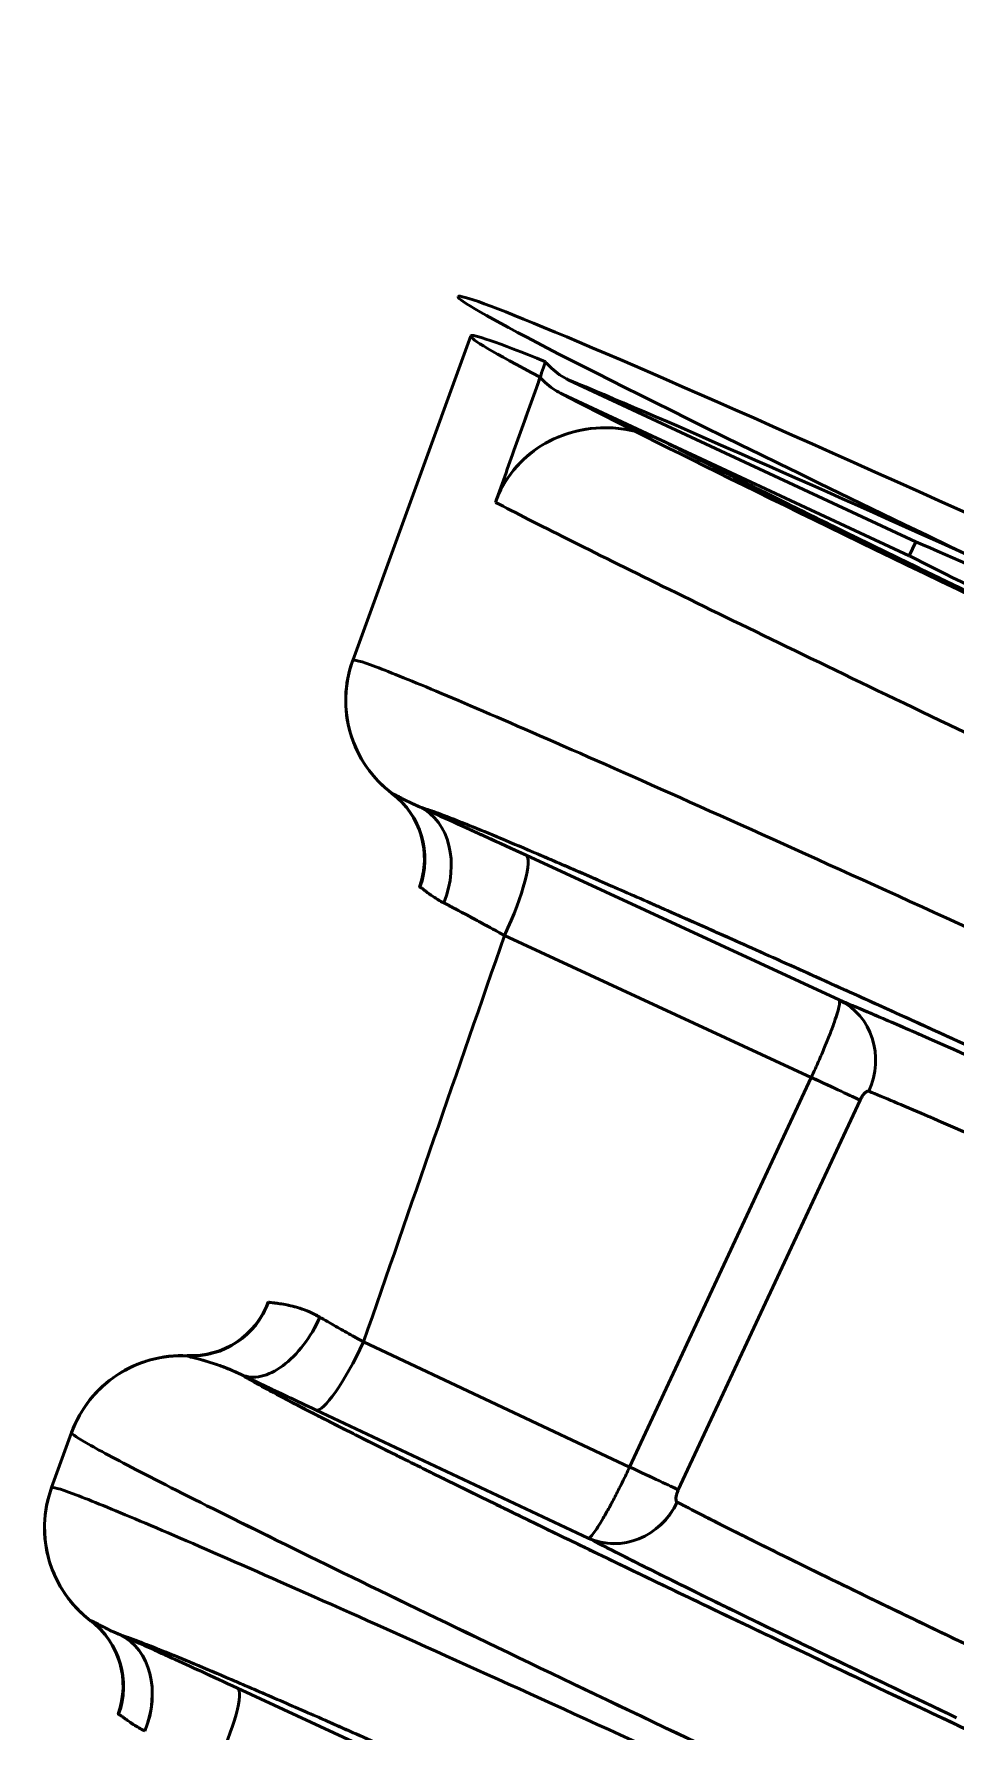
# Model space of a CAD drawing. Header units: millimetres. Extents: x -142 to 142, y -208 to 161.
# Drawn here: x -106.33 to -98.45, y -135.05 to -120.54 of the extents above; entities that cross this region are included whole.
import ezdxf

# ---------------------------------------------------------------- set-up
doc = ezdxf.new("R2010")
doc.units = ezdxf.units.MM
doc.layers.add('1', color=7, linetype='Continuous', true_color=0xffffff)

msp = doc.modelspace()

# ---------------------------------------------------------------- linework, layer by layer
at = {"layer": '1', "color": 251, "linetype": 'Continuous', "lineweight": 50}
for p, q in [((-102.595, -123.124), (-103.604, -125.898)), ((-100.962, -124.017, 3.8), (-101.811, -123.622, 3.8)), ((-101.755, -123.501, -3.8), (-98.789, -124.884, -3.8)), ((-100.962, -124.017, -3.8), (-98.845, -125.005, -3.8)), ((-98.789, -124.884, -3.8), (-98.845, -125.005, -3.8)), ((-102.12, -127.565, 1.659), (-99.445, -128.802, 2.179)), ((-102.12, -127.565, -1.659), (-99.445, -128.802, -2.179)), ((-102.306, -128.251, -0.982), (-99.683, -129.464, -1.492)), ((-102.306, -128.251, 0.982), (-99.683, -129.464, 1.492)), ((-99.683, -129.464, -1.492), (-101.236, -132.796, -1.492)), ((-101.236, -132.796, 1.492), (-99.683, -129.464, 1.492)), ((-100.82, -132.99, 1.878), (-99.266, -129.658, 1.878)), ((-99.266, -129.658, -1.878), (-100.82, -132.99, -1.878)), ((-103.511, -131.726, 1.048), (-101.236, -132.796, 1.492)), ((-103.511, -131.726, -1.048), (-101.236, -132.796, -1.492)), ((-103.917, -132.309, -1.726), (-101.59, -133.403, -2.179)), ((-103.917, -132.309, 1.726), (-101.59, -133.403, 2.179)), ((-106.007, -132.501), (-106.179, -132.972)), ((-104.59, -134.686, 1.795), (-102.615, -135.6, 2.179)), ((-104.59, -134.686, -1.795), (-102.615, -135.6, -2.179))]:
    msp.add_line(p, q, dxfattribs=at)
at = {"layer": '1', "color": 251, "linetype": 'Continuous', "lineweight": 50, "extrusion": (0.422554, 0.90617, 0.017452)}
msp.add_circle((30, 2.705, -154.664), 11.187, dxfattribs=at)
at = {"layer": '1', "color": 251, "linetype": 'Continuous', "lineweight": 50, "extrusion": (-0.422554, -0.90617, -0.017452)}
for start, end in [(20.7578, 159.2422), (200.7578, 339.2422)]:
    msp.add_arc((-30, 2.705, 154.976), 10.723, start, end, dxfattribs=at)
at = {"layer": '1', "color": 251, "linetype": 'Continuous', "lineweight": 50, "extrusion": (0.005992, 0.016463, 0.999847)}
for centre, end in [((53.296, 153.716, -2.693), 72.9092), ((53.296, 161.244, -2.825), 72.9086)]:
    msp.add_arc(centre, 1, 360, end, dxfattribs=at)
at = {"layer": '1', "color": 251, "linetype": 'Continuous', "lineweight": 50, "extrusion": (-0.005992, -0.016463, 0.999847)}
for centre, end in [((-53.296, -153.716, 2.693), 252.9092), ((-53.296, -161.244, 2.825), 252.9086)]:
    msp.add_arc(centre, 1, 180, end, dxfattribs=at)
at = {"layer": '1', "color": 251, "linetype": 'Continuous', "lineweight": 50, "extrusion": (0.020011, 0.005863, -0.999783)}
msp.add_arc((-93.297, -135.351, -2.795), 0.7, 53.4278, 126.3228, dxfattribs=at)
at = {"layer": '1', "color": 251, "linetype": 'Continuous', "lineweight": 50, "extrusion": (0.020011, 0.005862, 0.999783)}
msp.add_arc((-93.299, 135.35, -2.794), 0.7, 233.6778, 306.5728, dxfattribs=at)
at = {"layer": '1', "color": 251, "linetype": 'Continuous', "lineweight": 50, "extrusion": (0.597993, -0.264275, 0.756679)}
msp.add_arc((-158.648, 33.147, -27.177), 0.7, 272.6546, 358.4703, dxfattribs=at)
at = {"layer": '1', "color": 251, "linetype": 'Continuous', "lineweight": 50, "extrusion": (0.597994, -0.264276, -0.756678)}
msp.add_arc((-158.648, -33.147, -27.177), 0.7, 1.5297, 87.3454, dxfattribs=at)
at = {"layer": '1', "color": 251, "linetype": 'Continuous', "lineweight": 50, "extrusion": (0.893816, -0.413449, 0.173647)}
for centre in [(-159.351, 8.441, -38.247), (-166.851, 8.445, -37.487)]:
    msp.add_arc(centre, 0.7, 269.9693, 358.9846, dxfattribs=at)
at = {"layer": '1', "color": 251, "linetype": 'Continuous', "lineweight": 50, "extrusion": (0.893816, -0.413449, -0.173647)}
for centre in [(-159.351, -8.441, -38.247), (-166.851, -8.445, -37.487)]:
    msp.add_arc(centre, 0.7, 1.0154, 90.0307, dxfattribs=at)
at = {"layer": '1', "color": 251, "linetype": 'Continuous', "lineweight": 50, "extrusion": (0.332134, -0.136903, 0.933244)}
msp.add_arc((-157.579, 40.807, -13.362), 0.6, 267.5743, 357.2154, dxfattribs=at)
at = {"layer": '1', "color": 251, "linetype": 'Continuous', "lineweight": 50, "extrusion": (-0.332132, 0.136907, 0.933244)}
msp.add_arc((157.58, -40.805, 13.361), 0.6, 87.5751, 177.2162, dxfattribs=at)
at = {"layer": '1', "color": 251, "linetype": 'Continuous', "lineweight": 50, "extrusion": (0.422627, 0.906304, 2.5651e-05)}
msp.add_arc((35.732, 2.087, -159.462), 0.6, 199.9626, 260, dxfattribs=at)
at = {"layer": '1', "color": 251, "linetype": 'Continuous', "lineweight": 50, "extrusion": (-0.422618, -0.906308, -5.3707e-15)}
msp.add_arc((-35.733, -2.083, 159.462), 0.6, 19.9626, 80, dxfattribs=at)
at = {"layer": '1', "color": 251, "linetype": 'Continuous', "lineweight": 50, "extrusion": (0.010873, -0.017319, -0.999791)}
msp.add_arc((-158.643, 55.24, 1.158), 0.7, 52.1265, 125.0213, dxfattribs=at)
at = {"layer": '1', "color": 251, "linetype": 'Continuous', "lineweight": 50, "extrusion": (0.010872, -0.01732, 0.999791)}
msp.add_arc((-158.64, -55.247, 1.158), 0.7, 234.9811, 307.8759, dxfattribs=at)
at = {"layer": '1', "color": 251, "linetype": 'Continuous', "lineweight": 50, "extrusion": (0.741657, -0.35678, -0.568026)}
msp.add_arc((-163.583, -22.21, -29.628), 0.7, 87.2137, 178.7852, dxfattribs=at)
at = {"layer": '1', "color": 251, "linetype": 'Continuous', "lineweight": 50, "extrusion": (0.741656, -0.35678, 0.568027)}
msp.add_arc((-163.583, 22.21, -29.628), 0.7, 181.215, 272.7864, dxfattribs=at)
at = {"layer": '1', "color": 251, "linetype": 'Continuous', "lineweight": 50, "extrusion": (0.891254, -0.418943, -0.173647)}
msp.add_arc((-163.247, -8.269, -36.887), 0.7, 89.9694, 178.9846, dxfattribs=at)
at = {"layer": '1', "color": 251, "linetype": 'Continuous', "lineweight": 50, "extrusion": (0.891254, -0.418943, 0.173647)}
msp.add_arc((-163.247, 8.269, -36.887), 0.7, 181.0154, 270.0306, dxfattribs=at)
at = {"layer": '1', "color": 251, "linetype": 'Continuous', "lineweight": 50, "extrusion": (-0.005992, -0.016463, -0.999847)}
msp.add_arc((-53.296, 160.742, 2.816), 1, 180, 252.9089, dxfattribs=at)
at = {"layer": '1', "color": 251, "linetype": 'Continuous', "lineweight": 50, "extrusion": (0.005992, 0.016463, -0.999847)}
msp.add_arc((53.296, -160.742, -2.816), 1, 360, 72.9089, dxfattribs=at)
at = {"layer": '1', "color": 251, "linetype": 'Continuous', "lineweight": 50, "extrusion": (0.422618, 0.906308, -5.3707e-15)}
msp.add_arc((35.733, 2.083, -163.138), 0.6, 199.9626, 260, dxfattribs=at)
at = {"layer": '1', "color": 251, "linetype": 'Continuous', "lineweight": 50, "extrusion": (-0.42261, -0.906312, -2.5651e-05)}
msp.add_arc((-35.735, -2.078, 163.138), 0.6, 19.9626, 80, dxfattribs=at)
at = {"layer": '1', "color": 251, "linetype": 'Continuous', "lineweight": 50, "extrusion": (-0.318367, 0.166425, -0.933244)}
msp.add_arc((164.688, 27.157, 8.108), 0.6, 267.5751, 357.2162, dxfattribs=at)
at = {"layer": '1', "color": 251, "linetype": 'Continuous', "lineweight": 50, "extrusion": (0.318365, -0.16643, -0.933244)}
msp.add_arc((-164.689, -27.155, -8.107), 0.6, 87.5743, 177.2154, dxfattribs=at)
at = {"layer": '1', "color": 251, "linetype": 'Continuous', "lineweight": 50, "extrusion": (0.018957, 0.006659, 0.999798)}
msp.add_arc((-91.838, 144.864, -2.883), 0.7, 230.6494, 303.5446, dxfattribs=at)
at = {"layer": '1', "color": 251, "linetype": 'Continuous', "lineweight": 50, "extrusion": (0.018957, 0.00666, -0.999798)}
msp.add_arc((-91.836, -144.865, -2.883), 0.7, 56.4559, 129.3511, dxfattribs=at)
at = {"layer": '1', "color": 251, "linetype": 'Continuous', "lineweight": 50, "extrusion": (0.585792, -0.258365, 0.768177)}
msp.add_arc((-166.127, 33.364, -26.281), 0.7, 272.6781, 358.438, dxfattribs=at)
at = {"layer": '1', "color": 251, "linetype": 'Continuous', "lineweight": 50, "extrusion": (0.585792, -0.258364, -0.768177)}
msp.add_arc((-166.127, -33.364, -26.281), 0.7, 1.562, 87.3219, dxfattribs=at)
at = {"layer": '1', "color": 251, "linetype": 'Continuous', "lineweight": 50, "extrusion": (0.404152, 0.866706, -0.292372)}
msp.add_ellipse((-91.958, -126.219, 1.577), major_axis=(1.53, 3.281, 11.841), ratio=0.942826, start_param=5.469547, end_param=5.626013, dxfattribs=at)
at = {"layer": '1', "color": 251, "linetype": 'Continuous', "lineweight": 50, "extrusion": (0.422554, 0.90617, 0.017452)}
msp.add_ellipse((-92.695, -127.799), major_axis=(-0.057, -0.123, 7.75), ratio=0.999848, start_param=2.083256, end_param=4.199929, dxfattribs=at)
at = {"layer": '1', "color": 251, "linetype": 'Continuous', "lineweight": 50, "extrusion": (-0.422554, -0.90617, 0.017452)}
msp.add_ellipse((-92.695, -127.799), major_axis=(-0.057, -0.123, -7.75), ratio=0.999848, start_param=5.224849, end_param=7.341522, dxfattribs=at)
at = {"layer": '1', "color": 251, "linetype": 'Continuous', "lineweight": 50}
for points in [[(-102.595, -123.124), (-102.603, -123.147, 1.305), (-102.4, -123.267, 2.589), (-102.001, -123.478, 3.8)], [(-101.954, -123.346, -3.8), (-102.37, -123.177, -2.583), (-102.586, -123.102, -1.304), (-102.595, -123.124)], [(-102.384, -124.547, -3.8), (-102.041, -124.725, -4.826), (-101.069, -125.212, -6.755), (-98.902, -126.263, -9.044), (-96.201, -127.547, -10.495), (-93.228, -128.943, -11.005), (-90.248, -130.323, -10.495), (-87.528, -131.566, -9.044), (-85.331, -132.551, -6.755), (-84.332, -132.983, -4.826), (-83.976, -133.131, -3.8)], [(-83.976, -133.131, 3.8), (-84.332, -132.983, 4.826), (-85.331, -132.551, 6.755), (-87.528, -131.566, 9.044), (-90.248, -130.323, 10.495), (-93.228, -128.943, 11.005), (-96.201, -127.547, 10.495), (-98.902, -126.263, 9.044), (-101.069, -125.212, 6.755), (-102.041, -124.725, 4.826), (-102.384, -124.547, 3.8)], [(-103.268, -127.037, 0), (-103.352, -126.973, 0), (-103.5, -126.818, 0), (-103.64, -126.528, 0), (-103.68, -126.208, 0), (-103.64, -125.997, 0), (-103.604, -125.898)], [(-103.032, -127.835), (-103.007, -127.765, 0), (-102.979, -127.618, 0), (-103.007, -127.394, 0), (-103.105, -127.191, 0), (-103.208, -127.082, 0), (-103.268, -127.037, 0)], [(-103.268, -127.037, 0), (-103.268, -127.037, -0.003), (-103.268, -127.037, -0.008), (-103.267, -127.037, -0.014), (-103.267, -127.037, -0.017)], [(-103.268, -127.037, 0), (-103.268, -127.037, 0.003), (-103.268, -127.037, 0.008), (-103.267, -127.037, 0.014), (-103.267, -127.037, 0.017)], [(-103.267, -127.037, 0.017), (-103.267, -127.037, 0.058), (-103.264, -127.037, 0.14), (-103.255, -127.041, 0.252), (-103.242, -127.047, 0.369), (-103.221, -127.058, 0.497), (-103.192, -127.074, 0.636), (-103.152, -127.094, 0.781), (-103.099, -127.121, 0.935), (-103.053, -127.142, 1.041), (-103.026, -127.153, 1.095)], [(-103.267, -127.037, -0.017), (-103.267, -127.037, -0.071), (-103.262, -127.038, -0.177), (-103.248, -127.044, -0.322), (-103.228, -127.055, -0.462), (-103.199, -127.07, -0.608), (-103.158, -127.092, -0.763), (-103.103, -127.119, -0.927), (-103.054, -127.142, -1.039), (-103.026, -127.153, -1.095)], [(-103.026, -127.153, 1.095), (-102.952, -127.186, 1.189), (-102.789, -127.259, 1.357), (-102.469, -127.404, 1.561), (-102.241, -127.509, 1.636), (-102.12, -127.565, 1.659)], [(-103.026, -127.153, -1.095), (-102.952, -127.186, -1.189), (-102.787, -127.26, -1.359), (-102.466, -127.406, -1.562), (-102.24, -127.51, -1.636), (-102.12, -127.565, -1.659)], [(-103.032, -127.835, 0), (-103.032, -127.835, -0.003), (-103.032, -127.835, -0.008), (-103.032, -127.835, -0.014), (-103.032, -127.835, -0.017)], [(-103.032, -127.835, 0), (-103.032, -127.835, 0.003), (-103.032, -127.835, 0.008), (-103.032, -127.835, 0.014), (-103.032, -127.835, 0.017)], [(-102.825, -127.972, -0.65), (-102.768, -128.002, -0.724), (-102.624, -128.077, -0.866), (-102.419, -128.188, -0.959), (-102.306, -128.251, -0.982)], [(-103.511, -131.726, 1.048), (-103.11, -130.568, 1.026), (-102.708, -129.409, 1.004), (-102.306, -128.251, 0.982)], [(-99.683, -129.464, 1.492), (-99.664, -129.423, 1.492), (-99.626, -129.34, 1.501), (-99.574, -129.22, 1.54), (-99.529, -129.108, 1.604), (-99.491, -129.008, 1.689), (-99.463, -128.924, 1.794), (-99.445, -128.86, 1.914), (-99.439, -128.818, 2.043), (-99.442, -128.805, 2.134), (-99.445, -128.802, 2.179)], [(-99.445, -128.802, -2.179), (-99.442, -128.805, -2.134), (-99.439, -128.818, -2.043), (-99.445, -128.86, -1.914), (-99.463, -128.925, -1.794), (-99.491, -129.008, -1.689), (-99.529, -129.108, -1.604), (-99.574, -129.22, -1.54), (-99.626, -129.34, -1.501), (-99.664, -129.423, -1.492), (-99.683, -129.464, -1.492)], [(-99.445, -128.802, 2.179), (-99.304, -128.861, 2.576), (-98.952, -129.01, 3.323), (-98.229, -129.328, 4.311), (-97.302, -129.745, 5.14), (-96.613, -130.059, 5.527), (-96.245, -130.227, 5.682)], [(-96.245, -130.227, -5.682), (-96.607, -130.062, -5.529), (-97.287, -129.752, -5.147), (-98.191, -129.345, -4.353), (-98.947, -129.012, -3.337), (-99.301, -128.862, -2.582), (-99.445, -128.802, -2.179)], [(-99.266, -129.658, 1.878), (-99.262, -129.649, 1.878), (-99.252, -129.631, 1.881), (-99.236, -129.608, 1.894), (-99.22, -129.591, 1.915), (-99.204, -129.582, 1.942), (-99.195, -129.581, 1.963), (-99.191, -129.583, 1.974)], [(-99.191, -129.583, -1.974), (-99.194, -129.582, -1.967), (-99.199, -129.581, -1.953), (-99.207, -129.584, -1.936), (-99.216, -129.589, -1.922), (-99.224, -129.596, -1.91), (-99.231, -129.603, -1.9), (-99.238, -129.611, -1.893), (-99.244, -129.619, -1.888), (-99.249, -129.628, -1.884), (-99.255, -129.637, -1.88), (-99.26, -129.647, -1.878), (-99.264, -129.654, -1.878), (-99.266, -129.658, -1.878)], [(-104.324, -131.384, 0), (-104.349, -131.454, 0), (-104.423, -131.585, 0), (-104.588, -131.739, 0), (-104.794, -131.831, 0), (-104.943, -131.848, 0), (-105.017, -131.844, 0)], [(-104.324, -131.384, 0), (-104.324, -131.384, 0.003), (-104.324, -131.385, 0.008), (-104.324, -131.385, 0.014), (-104.324, -131.385, 0.017)], [(-104.324, -131.384, 0), (-104.324, -131.384, -0.003), (-104.324, -131.385, -0.009), (-104.324, -131.385, -0.014), (-104.324, -131.385, -0.017)], [(-104.324, -131.385, 0.017), (-104.324, -131.386, 0.059), (-104.317, -131.388, 0.143), (-104.293, -131.391, 0.268), (-104.253, -131.395, 0.388), (-104.2, -131.403, 0.502), (-104.134, -131.416, 0.61), (-104.058, -131.436, 0.709), (-103.974, -131.468, 0.798), (-103.914, -131.497, 0.85), (-103.884, -131.515, 0.874)], [(-103.884, -131.515, 0.874), (-103.846, -131.537, 0.904), (-103.748, -131.593, 0.972), (-103.599, -131.677, 1.031), (-103.511, -131.726, 1.048)], [(-105.017, -131.844, 0), (-105.123, -131.839, 0), (-105.336, -131.863, 0), (-105.63, -131.995, 0), (-105.866, -132.214, 0), (-105.971, -132.401, 0), (-106.007, -132.501)], [(-105.017, -131.844, 0), (-105.017, -131.844, -0.003), (-105.017, -131.844, -0.008), (-105.017, -131.844, -0.014), (-105.017, -131.844, -0.017)], [(-105.017, -131.844, 0), (-105.017, -131.844, 0.003), (-105.017, -131.844, 0.008), (-105.017, -131.844, 0.014), (-105.017, -131.844, 0.017)], [(-104.553, -132.007, -1.437), (-104.496, -132.035, -1.481), (-104.374, -132.093, -1.562), (-104.165, -132.192, -1.661), (-104.004, -132.268, -1.709), (-103.917, -132.309, -1.726)], [(-104.553, -132.007, 1.437), (-104.494, -132.035, 1.482), (-104.37, -132.095, 1.564), (-104.166, -132.192, 1.661), (-104.004, -132.268, 1.709), (-103.917, -132.309, 1.726)], [(-101.59, -133.403, 2.179), (-101.586, -133.404, 2.134), (-101.574, -133.398, 2.043), (-101.546, -133.366, 1.914), (-101.508, -133.311, 1.794), (-101.463, -133.235, 1.689), (-101.41, -133.143, 1.604), (-101.354, -133.036, 1.54), (-101.295, -132.919, 1.501), (-101.255, -132.837, 1.492), (-101.236, -132.796, 1.492)], [(-101.236, -132.796, -1.492), (-101.255, -132.837, -1.492), (-101.295, -132.919, -1.501), (-101.354, -133.036, -1.54), (-101.41, -133.143, -1.604), (-101.463, -133.235, -1.689), (-101.508, -133.311, -1.794), (-101.546, -133.366, -1.914), (-101.575, -133.398, -2.043), (-101.586, -133.404, -2.134), (-101.59, -133.403, -2.179)], [(-105.843, -134.112, 0), (-105.927, -134.048, 0), (-106.075, -133.893, 0), (-106.215, -133.603, 0), (-106.255, -133.283, 0), (-106.215, -133.072, 0), (-106.179, -132.972)], [(-100.829, -133.096, 1.974), (-100.832, -133.095, 1.967), (-100.836, -133.091, 1.953), (-100.839, -133.083, 1.936), (-100.84, -133.073, 1.922), (-100.84, -133.062, 1.91), (-100.839, -133.052, 1.9), (-100.837, -133.042, 1.893), (-100.835, -133.032, 1.888), (-100.832, -133.022, 1.884), (-100.829, -133.012, 1.88), (-100.825, -133.002, 1.878), (-100.821, -132.994, 1.878), (-100.82, -132.99, 1.878)], [(-100.82, -132.99, -1.878), (-100.824, -132.999, -1.878), (-100.831, -133.018, -1.881), (-100.839, -133.045, -1.894), (-100.841, -133.068, -1.915), (-100.838, -133.087, -1.942), (-100.833, -133.094, -1.963), (-100.829, -133.096, -1.974)], [(-101.59, -133.403, -2.179), (-101.456, -133.473, -2.574), (-101.117, -133.645, -3.316), (-100.42, -133.99, -4.295), (-99.5, -134.434, -5.134), (-98.812, -134.763, -5.525), (-98.442, -134.939, -5.682)], [(-98.442, -134.939, 5.682), (-98.8, -134.768, 5.53), (-99.473, -134.448, 5.148), (-100.352, -134.023, 4.37), (-101.102, -133.653, 3.352), (-101.45, -133.476, 2.589), (-101.59, -133.403, 2.179)], [(-105.843, -134.112, 0), (-105.843, -134.112, 0.003), (-105.842, -134.112, 0.008), (-105.842, -134.112, 0.014), (-105.842, -134.112, 0.017)], [(-105.607, -134.91), (-105.582, -134.84, 0), (-105.554, -134.692, 0), (-105.582, -134.469, 0), (-105.68, -134.266, 0), (-105.783, -134.157, 0), (-105.843, -134.112, 0)], [(-105.843, -134.112, 0), (-105.843, -134.112, -0.003), (-105.842, -134.112, -0.008), (-105.842, -134.112, -0.014), (-105.842, -134.112, -0.017)], [(-105.842, -134.112, 0.017), (-105.842, -134.111, 0.056), (-105.839, -134.112, 0.132), (-105.832, -134.114, 0.239), (-105.821, -134.119, 0.347), (-105.805, -134.128, 0.463), (-105.781, -134.14, 0.589), (-105.75, -134.156, 0.722), (-105.71, -134.176, 0.861), (-105.658, -134.202, 1.008), (-105.614, -134.222, 1.109), (-105.589, -134.232, 1.16)], [(-105.842, -134.112, -0.017), (-105.842, -134.111, -0.076), (-105.837, -134.112, -0.191), (-105.822, -134.119, -0.345), (-105.8, -134.13, -0.493), (-105.77, -134.146, -0.646), (-105.727, -134.168, -0.809), (-105.669, -134.197, -0.981), (-105.618, -134.22, -1.1), (-105.589, -134.232, -1.16)], [(-105.589, -134.232, 1.16), (-105.522, -134.262, 1.248), (-105.379, -134.326, 1.403), (-105.155, -134.427, 1.575), (-104.904, -134.541, 1.709), (-104.7, -134.635, 1.774), (-104.59, -134.686, 1.795)], [(-105.589, -134.232, -1.16), (-105.522, -134.262, -1.248), (-105.379, -134.326, -1.402), (-105.155, -134.427, -1.574), (-104.904, -134.541, -1.709), (-104.701, -134.635, -1.774), (-104.59, -134.686, -1.795)], [(-105.607, -134.91, 0), (-105.607, -134.91, -0.003), (-105.607, -134.91, -0.009), (-105.607, -134.91, -0.015), (-105.607, -134.909, -0.018)], [(-105.607, -134.909, 0.018), (-105.606, -134.909, 0.042), (-105.604, -134.91, 0.09), (-105.598, -134.914, 0.157), (-105.588, -134.92, 0.224), (-105.573, -134.931, 0.297), (-105.553, -134.946, 0.375), (-105.526, -134.966, 0.458), (-105.49, -134.99, 0.544), (-105.443, -135.02, 0.633), (-105.403, -135.042, 0.694), (-105.38, -135.053, 0.725)], [(-105.607, -134.91, 0), (-105.607, -134.91, 0.003), (-105.607, -134.91, 0.009), (-105.607, -134.91, 0.015), (-105.607, -134.909, 0.018)]]:
    msp.add_open_spline(points, degree=3, dxfattribs=at)
at = {"layer": '1', "color": 251, "linetype": 'Continuous', "lineweight": 50, "extrusion": (-7.86073e-08, 2.80962e-08, 1)}
msp.add_open_spline([(-101.954, -123.346, -3.8), (-101.977, -123.409, -3.8), (-102.06, -123.641, -3.8), (-102.203, -124.042, -3.8), (-102.323, -124.379, -3.8), (-102.384, -124.547, -3.8)], degree=3, knots=[0, 0, 0, 0, 0.156859, 0.57843, 1, 1, 1, 1], dxfattribs=at)
at = {"layer": '1', "color": 251, "linetype": 'Continuous', "lineweight": 50}
for points, knots in [([(-101.954, -123.346, -3.8), (-101.944, -123.359, -3.8), (-101.932, -123.372, -3.8), (-101.879, -123.427, -3.8), (-101.83, -123.463, -3.8), (-101.769, -123.494, -3.8), (-101.762, -123.498, -3.8), (-101.755, -123.501, -3.8)], [0, 0, 0, 0, 0.198175, 0.198175, 0.905272, 0.905272, 1, 1, 1, 1]), ([(-101.811, -123.622, 3.8), (-101.832, -123.612, 3.8), (-101.853, -123.6, 3.8), (-101.921, -123.558, 3.8), (-101.965, -123.52, 3.8), (-102.001, -123.478, 3.8)], [0, 0, 0, 0, 0.295146, 0.295146, 1, 1, 1, 1]), ([(-100.962, -124.017, -3.8), (-101.077, -123.964, -3.8), (-101.203, -123.928, -3.8), (-101.457, -123.902, -3.8), (-101.589, -123.911, -3.8), (-101.829, -123.974, -3.8), (-101.943, -124.026, -3.8), (-102.133, -124.162, -3.8), (-102.214, -124.244, -3.8), (-102.321, -124.402, -3.8), (-102.357, -124.473, -3.8), (-102.384, -124.547, -3.8)], [0, 0, 0, 0, 0.224855, 0.224855, 0.450435, 0.450435, 0.664219, 0.664219, 0.862388, 0.862388, 1, 1, 1, 1]), ([(-102.384, -124.547, 3.8), (-102.348, -124.448, 3.8), (-102.295, -124.354, 3.8), (-102.162, -124.19, 3.8), (-102.08, -124.118, 3.8), (-101.9, -124.006, 3.8), (-101.798, -123.964, 3.8), (-101.584, -123.913, 3.8), (-101.469, -123.904, 3.8), (-101.237, -123.922, 3.8), (-101.117, -123.952, 3.8), (-100.991, -124.004, 3.8), (-100.976, -124.011, 3.8), (-100.962, -124.017, 3.8)], [0, 0, 0, 0, 0.186197, 0.186197, 0.372224, 0.372224, 0.560994, 0.560994, 0.759677, 0.759677, 0.972057, 0.972057, 1, 1, 1, 1]), ([(-84.226, -134.934, 0), (-84.221, -134.924, -0.7), (-84.336, -134.846, -2.101), (-85.053, -134.465, -4.796), (-86.828, -133.585, -7.766), (-90.039, -132.046, -10.148), (-93.842, -130.258, -10.985), (-97.656, -128.495, -10.148), (-100.898, -127.023, -7.766), (-102.714, -126.23, -4.796), (-103.467, -125.925, -2.101), (-103.6, -125.887, -0.7), (-103.604, -125.898)], [0, 0, 0, 0, 0.0625, 0.125, 0.25, 0.375, 0.5, 0.625, 0.75, 0.875, 0.9375, 1, 1, 1, 1]), ([(-103.604, -125.898), (-103.6, -125.887, 0.7), (-103.467, -125.925, 2.101), (-102.714, -126.23, 4.796), (-100.898, -127.023, 7.766), (-97.656, -128.495, 10.148), (-93.842, -130.258, 10.985), (-90.039, -132.046, 10.148), (-86.828, -133.584, 7.766), (-85.053, -134.465, 4.796), (-84.336, -134.846, 2.101), (-84.221, -134.924, 0.7), (-84.226, -134.934, 0)], [0, 0, 0, 0, 0.0625, 0.125, 0.25, 0.375, 0.5, 0.625, 0.75, 0.875, 0.9375, 1, 1, 1, 1]), ([(-103.032, -127.835, -0.017), (-103.031, -127.834, -0.075), (-103.02, -127.841, -0.19), (-102.987, -127.867, -0.329), (-102.949, -127.896, -0.435), (-102.914, -127.92, -0.511), (-102.873, -127.946, -0.583), (-102.842, -127.963, -0.628), (-102.825, -127.972, -0.65)], [0, 0, 0, 0, 0.25, 0.5, 0.625, 0.75, 0.875, 1, 1, 1, 1]), ([(-103.032, -127.835, 0.017), (-103.031, -127.834, 0.044), (-103.028, -127.836, 0.098), (-103.019, -127.842, 0.179), (-103.003, -127.854, 0.263), (-102.979, -127.873, 0.353), (-102.944, -127.899, 0.449), (-102.894, -127.933, 0.551), (-102.85, -127.959, 0.617), (-102.825, -127.972, 0.65)], [0, 0, 0, 0, 0.120657, 0.235932, 0.35864, 0.496448, 0.648044, 0.814973, 1, 1, 1, 1]), ([(-102.825, -127.972, 0.65), (-102.782, -127.994, 0.705), (-102.683, -128.046, 0.809), (-102.506, -128.141, 0.924), (-102.373, -128.213, 0.968), (-102.306, -128.251, 0.982)], [0, 0, 0, 0, 0.320492, 0.65909, 1, 1, 1, 1]), ([(-104.324, -131.385, -0.017), (-104.323, -131.387, -0.107), (-104.299, -131.391, -0.275), (-104.205, -131.401, -0.505), (-104.067, -131.43, -0.708), (-103.949, -131.477, -0.823), (-103.884, -131.515, -0.874)], [0, 0, 0, 0, 0.272902, 0.511406, 0.743403, 1, 1, 1, 1]), ([(-103.884, -131.515, -0.874), (-103.85, -131.534, -0.901), (-103.776, -131.577, -0.951), (-103.651, -131.648, -1.012), (-103.56, -131.699, -1.039), (-103.511, -131.726, -1.048)], [0, 0, 0, 0, 0.308106, 0.638388, 1, 1, 1, 1]), ([(-105.017, -131.844, -0.017), (-105.017, -131.847, -0.145), (-104.996, -131.853, -0.4), (-104.878, -131.884, -0.897), (-104.703, -131.934, -1.243), (-104.553, -132.007, -1.437)], [0, 0, 0, 0, 0.25, 0.5, 1, 1, 1, 1]), ([(-105.017, -131.844, 0.017), (-105.017, -131.847, 0.145), (-104.996, -131.853, 0.4), (-104.922, -131.872, 0.711), (-104.834, -131.897, 0.95), (-104.754, -131.923, 1.123), (-104.676, -131.952, 1.259), (-104.608, -131.981, 1.363), (-104.571, -131.998, 1.413), (-104.553, -132.007, 1.437)], [0, 0, 0, 0, 0.25, 0.5, 0.625, 0.75, 0.875, 0.9375, 1, 1, 1, 1]), ([(-106.007, -132.501), (-106.011, -132.511, -0.659), (-105.9, -132.585, -1.977), (-105.219, -132.946, -4.511), (-103.545, -133.776, -7.303), (-100.52, -135.224, -9.541), (-96.942, -136.908, -10.327), (-93.353, -138.567, -9.541), (-90.3, -139.953, -7.303), (-88.587, -140.701, -4.511), (-87.874, -140.991, -1.977), (-87.745, -141.028, -0.659), (-87.74, -141.019, 0)], [0, 0, 0, 0, 0.0625, 0.125, 0.25, 0.375, 0.5, 0.625, 0.75, 0.875, 0.9375, 1, 1, 1, 1]), ([(-87.74, -141.019, 0), (-87.745, -141.028, 0.659), (-87.874, -140.991, 1.977), (-88.587, -140.702, 4.511), (-90.3, -139.953, 7.303), (-93.353, -138.567, 9.541), (-96.942, -136.908, 10.327), (-100.521, -135.225, 9.541), (-103.545, -133.776, 7.303), (-105.219, -132.946, 4.511), (-105.9, -132.585, 1.977), (-106.011, -132.511, 0.659), (-106.007, -132.501)], [0, 0, 0, 0, 0.0625, 0.125, 0.25, 0.375, 0.5, 0.625, 0.75, 0.875, 0.9375, 1, 1, 1, 1]), ([(-87.991, -141.454, 0), (-87.985, -141.445, -0.657), (-88.093, -141.372, -1.972), (-88.767, -141.014, -4.502), (-90.433, -140.188, -7.289), (-93.447, -138.745, -9.525), (-97.016, -137.066, -10.311), (-100.596, -135.411, -9.525), (-103.64, -134.029, -7.289), (-105.343, -133.285, -4.502), (-106.05, -132.998, -1.972), (-106.175, -132.963, -0.657), (-106.179, -132.972)], [0, 0, 0, 0, 0.0625, 0.125, 0.25, 0.375, 0.5, 0.625, 0.75, 0.875, 0.9375, 1, 1, 1, 1]), ([(-106.179, -132.972), (-106.175, -132.963, 0.657), (-106.05, -132.998, 1.972), (-105.343, -133.285, 4.502), (-103.64, -134.029, 7.289), (-100.596, -135.411, 9.525), (-97.016, -137.066, 10.311), (-93.447, -138.744, 9.525), (-90.433, -140.188, 7.289), (-88.767, -141.014, 4.502), (-88.093, -141.372, 1.972), (-87.985, -141.445, 0.657), (-87.991, -141.454, 0)], [0, 0, 0, 0, 0.0625, 0.125, 0.25, 0.375, 0.5, 0.625, 0.75, 0.875, 0.9375, 1, 1, 1, 1]), ([(-105.607, -134.909, -0.018), (-105.605, -134.909, -0.082), (-105.594, -134.916, -0.21), (-105.558, -134.942, -0.365), (-105.516, -134.972, -0.483), (-105.478, -134.998, -0.568), (-105.433, -135.025, -0.649), (-105.399, -135.044, -0.7), (-105.38, -135.053, -0.725)], [0, 0, 0, 0, 0.25, 0.5, 0.625, 0.75, 0.875, 1, 1, 1, 1])]:
    msp.add_open_spline(points, degree=3, knots=knots, dxfattribs=at)
at = {"layer": '1', "color": 251, "linetype": 'Continuous', "lineweight": 50, "extrusion": (7.06177e-07, -2.52399e-07, 1)}
msp.add_open_spline([(-102.384, -124.547, 3.8), (-102.323, -124.379, 3.8), (-102.203, -124.042, 3.8), (-102.075, -123.685, 3.8), (-102.008, -123.497, 3.8), (-102.001, -123.478, 3.8)], degree=3, knots=[0, 0, 0, 0, 0.473274, 0.946547, 1, 1, 1, 1], dxfattribs=at)
at = {"layer": '1', "color": 251, "linetype": 'Continuous', "lineweight": 50, "extrusion": (-0.422554, -0.90617, -0.017452)}
for points in [[(-84.484, -131.701, 3.8), (-84.597, -131.654, 4.092), (-84.843, -131.55, 4.652), (-85.265, -131.368, 5.422), (-85.736, -131.162, 6.133), (-86.256, -130.932, 6.788), (-86.826, -130.679, 7.39), (-87.441, -130.402, 7.937), (-88.098, -130.105, 8.422), (-88.79, -129.79, 8.841), (-89.512, -129.46, 9.192), (-90.259, -129.118, 9.471), (-91.024, -128.765, 9.678), (-91.803, -128.404, 9.809), (-92.588, -128.039, 9.865), (-93.375, -127.672, 9.844), (-94.156, -127.306, 9.747), (-94.926, -126.943, 9.575), (-95.678, -126.588, 9.328), (-96.408, -126.241, 9.009), (-97.109, -125.907, 8.621), (-97.774, -125.588, 8.166), (-98.4, -125.286, 7.648), (-98.986, -125.002, 7.068), (-99.533, -124.734, 6.42), (-100.045, -124.481, 5.69), (-100.527, -124.24, 4.843), (-100.826, -124.088, 4.167), (-100.962, -124.017, 3.8)], [(-95.199, -130.638, -9.667), (-95.624, -130.441, -9.615), (-96.422, -130.072, -9.45), (-97.483, -129.585, -9.065), (-98.387, -129.172, -8.598), (-99.15, -128.826, -8.09), (-99.8, -128.533, -7.559), (-100.369, -128.279, -7.005), (-100.882, -128.051, -6.413), (-101.352, -127.844, -5.772), (-101.775, -127.66, -5.083), (-102.143, -127.502, -4.36), (-102.453, -127.372, -3.606), (-102.703, -127.271, -2.832), (-102.898, -127.196, -2.02), (-102.992, -127.163, -1.413), (-103.026, -127.153, -1.095)], [(-97.777, -135.312, 8.972), (-98.164, -135.13, 8.904), (-98.886, -134.79, 8.715), (-99.83, -134.342, 8.319), (-100.627, -133.962, 7.862), (-101.298, -133.64, 7.375), (-101.872, -133.362, 6.866), (-102.381, -133.114, 6.329), (-102.843, -132.888, 5.751), (-103.262, -132.68, 5.124), (-103.631, -132.495, 4.458), (-103.947, -132.334, 3.76), (-104.206, -132.2, 3.037), (-104.41, -132.09, 2.283), (-104.513, -132.031, 1.727), (-104.553, -132.007, 1.437)], [(-98.432, -137.419, -8.998), (-98.843, -137.228, -8.941), (-99.614, -136.872, -8.764), (-100.627, -136.407, -8.368), (-101.479, -136.019, -7.897), (-102.192, -135.696, -7.392), (-102.799, -135.424, -6.864), (-103.333, -135.185, -6.308), (-103.819, -134.97, -5.705), (-104.259, -134.778, -5.05), (-104.644, -134.612, -4.356), (-104.972, -134.473, -3.626), (-105.238, -134.363, -2.87), (-105.448, -134.281, -2.073), (-105.551, -134.244, -1.474), (-105.589, -134.232, -1.16)]]:
    msp.add_open_spline(points, degree=3, dxfattribs=at)
at = {"layer": '1', "color": 251, "linetype": 'Continuous', "lineweight": 50, "extrusion": (0.422554, 0.90617, -0.017452)}
msp.add_open_spline([(-100.962, -124.017, -3.8), (-100.854, -124.073, -4.09), (-100.617, -124.194, -4.648), (-100.208, -124.4, -5.418), (-99.748, -124.628, -6.128), (-99.237, -124.879, -6.784), (-98.676, -125.152, -7.388), (-98.068, -125.446, -7.935), (-97.418, -125.759, -8.42), (-96.732, -126.087, -8.84), (-96.015, -126.428, -9.191), (-95.272, -126.78, -9.471), (-94.509, -127.14, -9.678), (-93.732, -127.505, -9.809), (-92.946, -127.872, -9.865), (-92.159, -128.239, -9.844), (-91.376, -128.602, -9.747), (-90.603, -128.959, -9.574), (-89.847, -129.307, -9.327), (-89.112, -129.643, -9.008), (-88.405, -129.966, -8.618), (-87.732, -130.271, -8.163), (-87.098, -130.556, -7.645), (-86.504, -130.822, -7.064), (-85.949, -131.069, -6.416), (-85.428, -131.297, -5.688), (-84.934, -131.512, -4.842), (-84.626, -131.642, -4.166), (-84.484, -131.701, -3.8)], degree=3, dxfattribs=at)
at = {"layer": '1', "color": 251, "linetype": 'Continuous', "lineweight": 50, "extrusion": (-0.422554, -0.90617, 0.017452)}
for points in [[(-103.026, -127.153, 1.095), (-102.998, -127.162, 1.359), (-102.922, -127.187, 1.883), (-102.749, -127.253, 2.661), (-102.519, -127.345, 3.419), (-102.233, -127.464, 4.156), (-101.892, -127.61, 4.867), (-101.502, -127.779, 5.541), (-101.067, -127.969, 6.173), (-100.582, -128.184, 6.771), (-100.025, -128.432, 7.352), (-99.364, -128.73, 7.93), (-98.562, -129.093, 8.496), (-97.598, -129.532, 9.018), (-96.461, -130.054, 9.442), (-95.635, -130.436, 9.614), (-95.199, -130.638, 9.667)], [(-104.553, -132.007, -1.437), (-104.518, -132.028, -1.689), (-104.43, -132.079, -2.185), (-104.244, -132.18, -2.909), (-104.005, -132.305, -3.611), (-103.713, -132.454, -4.291), (-103.371, -132.626, -4.94), (-102.985, -132.817, -5.549), (-102.555, -133.029, -6.122), (-102.066, -133.267, -6.672), (-101.49, -133.547, -7.217), (-100.791, -133.883, -7.756), (-99.944, -134.288, -8.266), (-98.932, -134.768, -8.702), (-98.178, -135.124, -8.901), (-97.777, -135.312, -8.972)], [(-105.589, -134.232, 1.16), (-105.557, -134.242, 1.426), (-105.472, -134.272, 1.949), (-105.284, -134.345, 2.713), (-105.039, -134.445, 3.45), (-104.737, -134.572, 4.163), (-104.379, -134.726, 4.846), (-103.973, -134.903, 5.488), (-103.521, -135.102, 6.087), (-103.006, -135.331, 6.661), (-102.396, -135.604, 7.228), (-101.652, -135.941, 7.789), (-100.745, -136.354, 8.316), (-99.658, -136.852, 8.754), (-98.856, -137.222, 8.939), (-98.432, -137.419, 8.998)]]:
    msp.add_open_spline(points, degree=3, dxfattribs=at)
at = {"layer": '1', "color": 251, "linetype": 'Continuous', "lineweight": 50, "extrusion": (-0.157365, 0.073382, -0.98481)}
msp.add_open_spline([(-103.511, -131.726, -1.048), (-103.11, -130.568, -1.026), (-102.708, -129.409, -1.004), (-102.306, -128.251, -0.982)], degree=3, dxfattribs=at)
at = {"layer": '1', "color": 251, "linetype": 'Continuous', "lineweight": 50, "extrusion": (-0.422539, -0.906138, 0.019356)}
for points, knots in [([(-99.191, -129.583, 1.974), (-99.065, -129.634, 2.327), (-98.746, -129.768, 3.008), (-98.083, -130.058, 3.907), (-97.262, -130.425, 4.64), (-96.63, -130.712, 4.994), (-96.303, -130.862, 5.133)], [0, 0, 0, 0, 0.247307, 0.495211, 0.748137, 1, 1, 1, 1]), ([(-100.829, -133.096, -1.974), (-100.71, -133.159, -2.325), (-100.404, -133.316, -3.001), (-99.76, -133.635, -3.898), (-98.951, -134.029, -4.635), (-98.321, -134.33, -4.993), (-97.993, -134.486, -5.133)], [0, 0, 0, 0, 0.245536, 0.491665, 0.745825, 1, 1, 1, 1])]:
    msp.add_open_spline(points, degree=3, knots=knots, dxfattribs=at)
at = {"layer": '1', "color": 251, "linetype": 'Continuous', "lineweight": 50, "extrusion": (-0.422539, -0.906138, -0.019356)}
for points, knots in [([(-96.303, -130.862, -5.133), (-96.625, -130.715, -4.997), (-97.246, -130.433, -4.65), (-98.066, -130.066, -3.925), (-98.737, -129.772, -3.025), (-99.063, -129.635, -2.333), (-99.191, -129.583, -1.974)], [0, 0, 0, 0, 0.247671, 0.496171, 0.748848, 1, 1, 1, 1]), ([(-97.993, -134.486, 5.133), (-98.311, -134.335, 4.997), (-98.922, -134.043, 4.653), (-99.728, -133.651, 3.934), (-100.388, -133.324, 3.035), (-100.706, -133.161, 2.337), (-100.829, -133.096, 1.974)], [0, 0, 0, 0, 0.246413, 0.492306, 0.745835, 1, 1, 1, 1])]:
    msp.add_open_spline(points, degree=3, knots=knots, dxfattribs=at)

doc.saveas('drawing.dxf')
